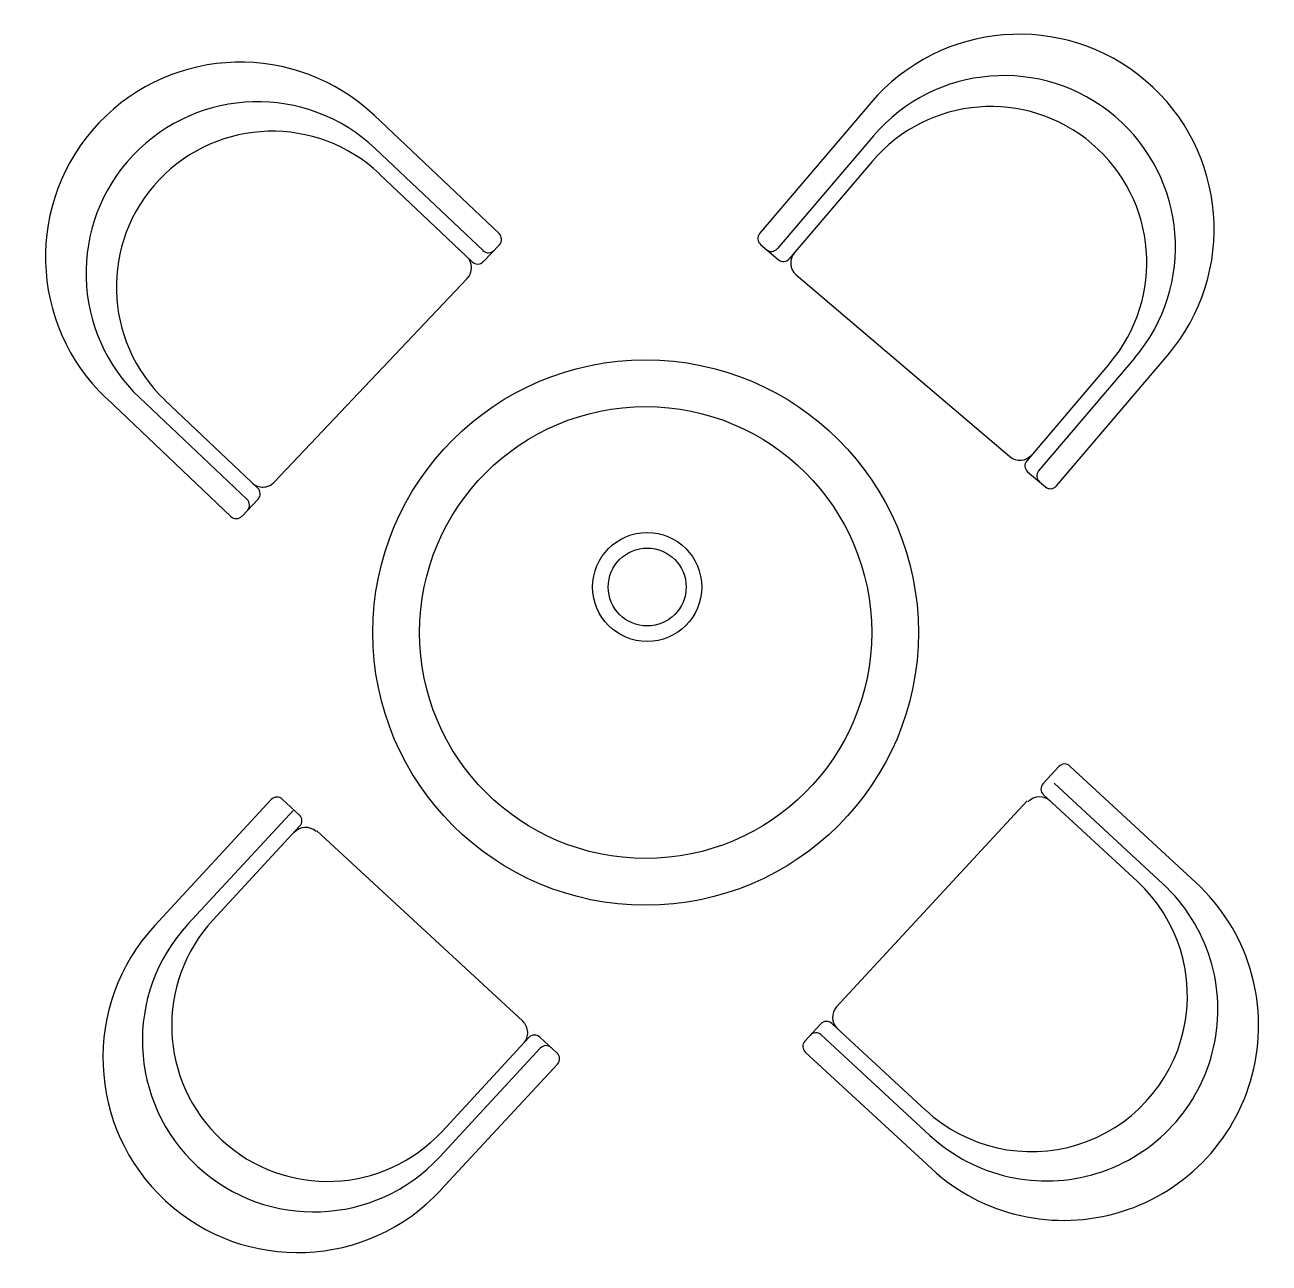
# Model space of a CAD drawing. Header units: millimetres. Extents: x 2680932 to 6187768, y 127588 to 383208.
# Drawn here: x 2914112 to 2915708, y 149536 to 151126 of the extents above; entities that cross this region are included whole.
import ezdxf

# ---------------------------------------------------------------- set-up
doc = ezdxf.new("R2010")
doc.units = ezdxf.units.MM
doc.header["$LTSCALE"] = 20
doc.layers.add('家具内线', color=36, linetype='Continuous')
doc.layers.add('家具外线', color=255, linetype='Continuous')

# ---------------------------------------------------------------- blocks, each defined once
blk = doc.blocks.new('MK-JJ-0302')
at = {"layer": '家具内线'}
for p, q in [((-90464.9, 110124.9, -342.9), (-90571.3, 110000, -342.9)), ((-91097, 110108.7, -342.9), (-90977.9, 109995.9, -342.9)), ((-90160.3, 109865.6, -342.9), (-90266.6, 109740.7, -342.9)), ((-91372.1, 109818.4, -342.9), (-91253.1, 109705.6, -342.9)), ((-90124.7, 109200.8, -342.9), (-90245.2, 109312.1, -342.9)), ((-91310.4, 109151.4, -342.9), (-91199, 109271.9, -342.9)), ((-90396.3, 108907.1, -342.9), (-90516.7, 109018.4, -342.9)), ((-91016.7, 108879.9, -342.9), (-90905.3, 109000.3, -342.9))]:
    blk.add_line(p, q, dxfattribs=at)
for centre, radius in [((-90755.5, 109520.2, -342.9), 290), ((-90753.5, 109578.6, -342.9), 70), ((-90753.5, 109578.6, -342.9), 50)]:
    blk.add_circle(centre, radius, dxfattribs=at)
for centre, start, end in [((-90312.6, 109995.3, -342.9), 319.6008, 139.6008), ((-91234.5, 109963.6, -342.9), 46.5335, 226.5335), ((-90260.5, 109053.9, -342.9), 227.246, 47.246), ((-91163.5, 109015.7, -342.9), 137.246, 317.246)]:
    blk.add_arc(centre, 200, start, end, dxfattribs=at)
at = {"layer": '家具外线'}
for p, q in [((-90466.6, 110200.1, -342.9), (-90609.3, 110032.4, -342.9)), ((-90943.5, 110032.2, -342.9), (-91103.4, 110183.7, -342.9)), ((-90463.3, 110157.6, -342.9), (-90586.5, 110012.9, -342.9)), ((-91102, 110141.1, -342.9), (-90964.1, 110010.4, -342.9)), ((-90963.8, 109996.2, -342.9), (-90943.1, 110018, -342.9)), ((-90608.2, 110018.3, -342.9), (-90585.3, 109998.8, -342.9)), ((-90562.5, 109979.4, -342.9), (-90288.3, 109746.1, -342.9)), ((-91232.1, 109713.2, -342.9), (-90984.4, 109974.5, -342.9)), ((-90128.3, 109872.4, -342.9), (-90251.4, 109727.8, -342.9)), ((-90228.6, 109708.3, -342.9), (-90085.8, 109876.1, -342.9)), ((-91447.3, 109820.8, -342.9), (-91287.5, 109669.3, -342.9)), ((-91404.7, 109821.7, -342.9), (-91266.8, 109691, -342.9)), ((-90265.5, 109726.6, -342.9), (-90242.7, 109707.2, -342.9)), ((-91273.3, 109669.6, -342.9), (-91252.7, 109691.4, -342.9)), ((-90245.7, 109326.3, -342.9), (-90225.4, 109348.3, -342.9)), ((-90211.2, 109348.8, -342.9), (-90049.5, 109199.3, -342.9)), ((-90092.1, 109197.8, -342.9), (-90231.6, 109326.8, -342.9)), ((-91385.3, 109144.1, -342.9), (-91235.7, 109305.8, -342.9)), ((-91221.6, 109306.4, -342.9), (-91199.6, 109286, -342.9)), ((-90510.5, 109039.9, -342.9), (-90266.1, 109304.2, -342.9)), ((-91342.7, 109145.9, -342.9), (-91206.9, 109292.8, -342.9)), ((-91177.5, 109265.7, -342.9), (-90913.2, 109021.3, -342.9)), ((-90551.2, 108995.8, -342.9), (-90530.8, 109017.9, -342.9)), ((-90891.2, 109000.9, -342.9), (-90869.1, 108980.5, -342.9)), ((-90390.8, 108874.8, -342.9), (-90530.3, 109003.7, -342.9)), ((-91019.6, 108847.3, -342.9), (-90890.6, 108986.8, -342.9)), ((-90388.9, 108832.2, -342.9), (-90550.7, 108981.7, -342.9)), ((-90868.6, 108966.4, -342.9), (-91018.1, 108804.7, -342.9))]:
    blk.add_line(p, q, dxfattribs=at)
blk.add_circle((-90755.5, 109520.2, -342.9), 350, dxfattribs=at)
for centre, radius, start, end in [((-90276.2, 110038.1, -342.9), 250, 319.6008, 139.6008), ((-91275.4, 110002.3, -342.9), 250, 46.5335, 226.5335), ((-90295.8, 110015, -342.9), 220, 319.6008, 139.6008), ((-91253.4, 109981.4, -342.9), 220, 46.5335, 226.5335), ((-90950.4, 110024.9, -342.9), 10, 316.5335, 46.5335), ((-90601.7, 110025.9, -342.9), 10, 139.6008, 229.6008), ((-90957.3, 110017.6, -342.9), 10, 226.5335, 316.5335), ((-90594.1, 110019.4, -342.9), 10, 229.6008, 319.6008), ((-90549.5, 109994.6, -342.9), 20, 139.6008, 229.6008), ((-90998.9, 109988.2, -342.9), 20, 316.5335, 46.5335), ((-90971, 110003.1, -342.9), 10, 226.5335, 316.5335), ((-90578.9, 110006.4, -342.9), 10, 229.6008, 319.6008), ((-90275.4, 109761.3, -342.9), 20, 229.6008, 319.6008), ((-90259, 109734.2, -342.9), 10, 139.6008, 229.6008), ((-90243.8, 109721.3, -342.9), 10, 139.6008, 229.6008), ((-91246.6, 109726.9, -342.9), 20, 226.5335, 316.5335), ((-91260, 109698.3, -342.9), 10, 316.5335, 46.5335), ((-90236.2, 109714.8, -342.9), 10, 229.6008, 319.6008), ((-91273.7, 109683.8, -342.9), 10, 316.5335, 46.5335), ((-91280.6, 109676.5, -342.9), 10, 226.5335, 316.5335), ((-90218, 109341.5, -342.9), 10, 47.246, 137.246), ((-90238.4, 109319.5, -342.9), 10, 137.246, 227.246), ((-91228.4, 109299, -342.9), 10, 47.246, 137.246), ((-90250.2, 109289.3, -342.9), 20, 46.6775, 136.6775), ((-91206.4, 109278.7, -342.9), 10, 317.246, 47.246), ((-91191.8, 109250, -342.9), 20, 47.6103, 137.6103), ((-90241.4, 109036.3, -342.9), 220, 227.246, 47.246), ((-90219.2, 109015.7, -342.9), 250, 227.246, 47.246), ((-91181.1, 108996.6, -342.9), 220, 137.246, 317.246), ((-91201.7, 108974.4, -342.9), 250, 137.246, 317.246), ((-90495.8, 109026.3, -342.9), 20, 137.246, 227.246), ((-90926.8, 109006.6, -342.9), 20, 317.246, 47.246), ((-90523.5, 109011.1, -342.9), 10, 47.246, 137.246), ((-90898, 108993.6, -342.9), 10, 47.246, 137.246), ((-90537.1, 108996.4, -342.9), 10, 47.246, 137.246), ((-90883.3, 108980, -342.9), 10, 47.246, 137.246), ((-90543.9, 108989, -342.9), 10, 137.246, 227.246), ((-90875.9, 108973.2, -342.9), 10, 317.246, 47.246)]:
    blk.add_arc(centre, radius, start, end, dxfattribs=at)

msp = doc.modelspace()

# ---------------------------------------------------------------- block references
at = {"layer": '家具外线'}
msp.add_blockref('MK-JJ-0302', (3005663.7, 40825.6, 342.9), dxfattribs=at)

doc.saveas('drawing.dxf')
